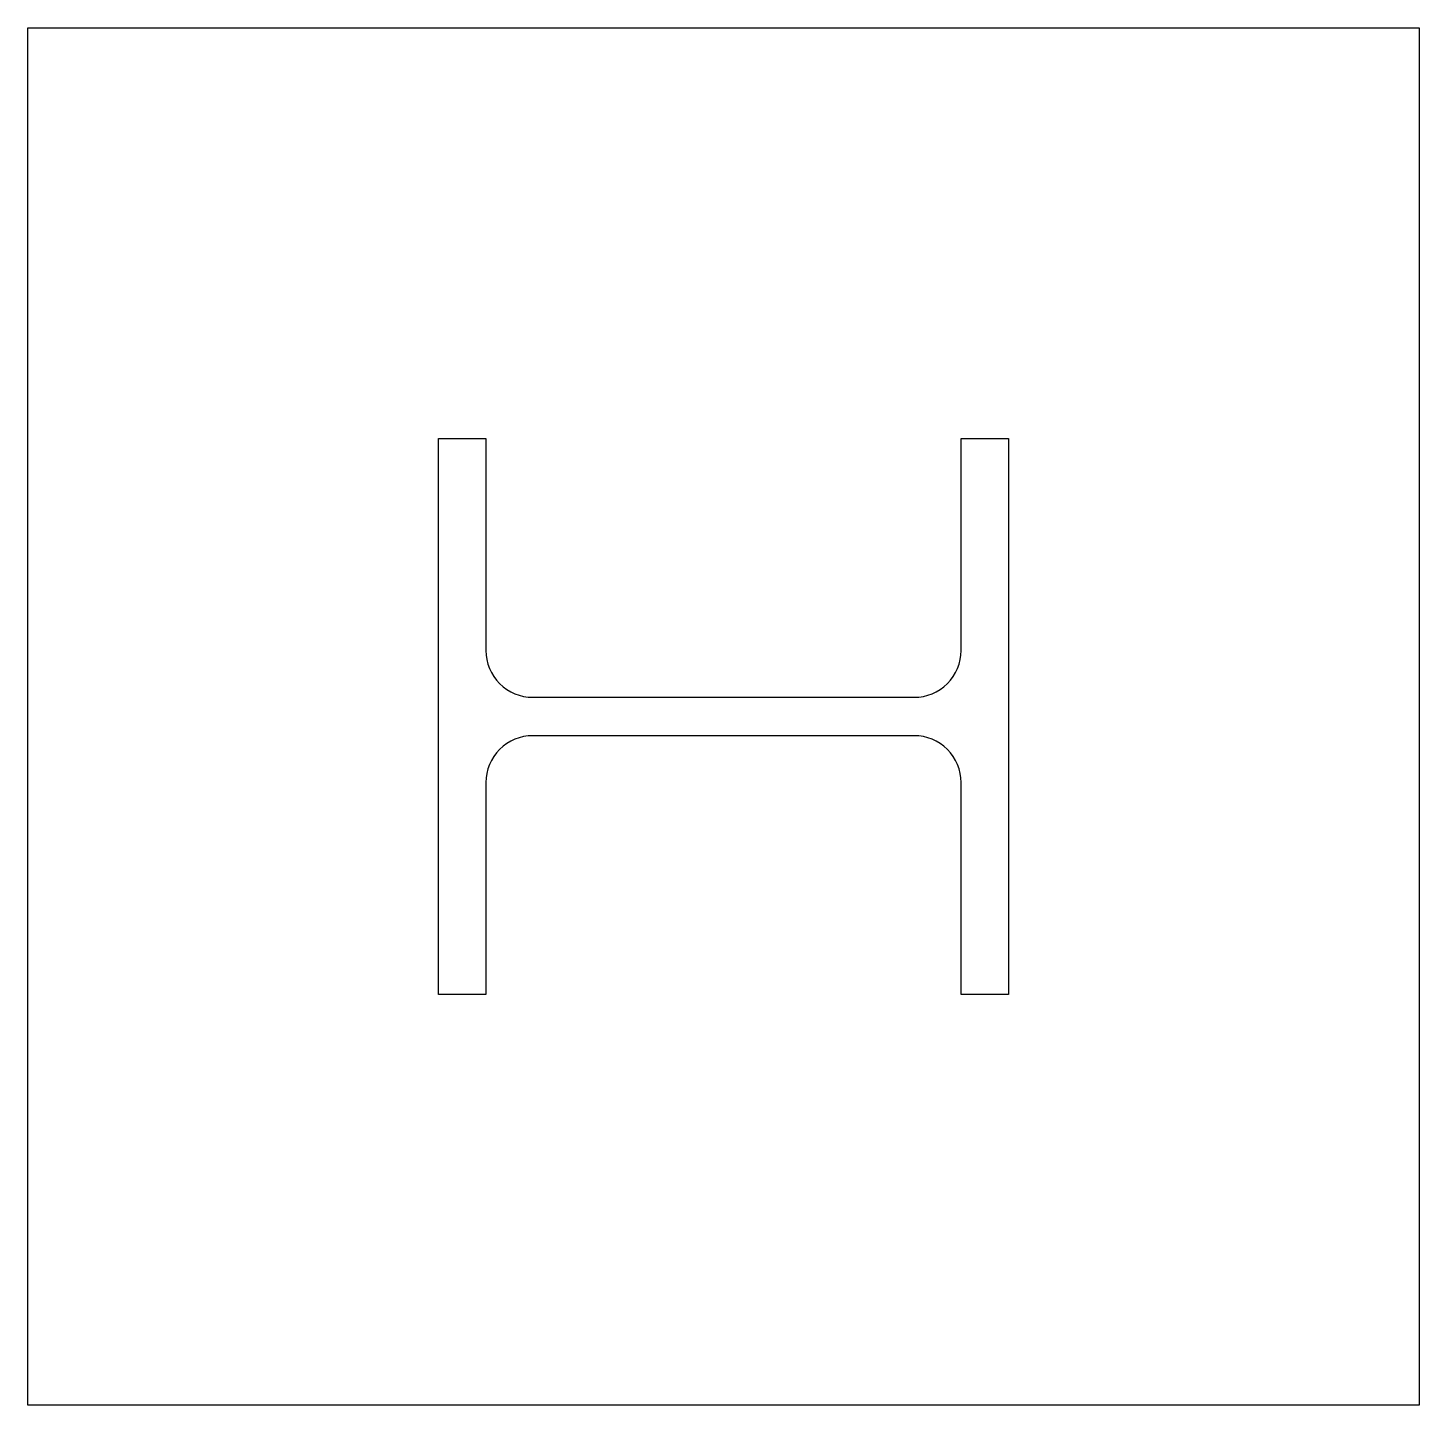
# Model space of a CAD drawing. Header units: inches. Extents: x -5.1 to 5.1, y -5 to 5.
import ezdxf

# ---------------------------------------------------------------- set-up
doc = ezdxf.new("R2010")
doc.units = ezdxf.units.IN
doc.header["$MEASUREMENT"] = 0

msp = doc.modelspace()

# ---------------------------------------------------------------- linework, layer by layer
at = {"linetype": 'ByBlock', "flags": 128}
msp.add_lwpolyline([(-2.08, 0), (-2.08, 2.03), (-1.735, 2.03), (-1.735, 0.4825, 0.4142136), (-1.3925, 0.14), (1.3925, 0.14, 0.4142136), (1.735, 0.4825), (1.735, 2.03), (2.08, 2.03), (2.08, -2.03), (1.735, -2.03), (1.735, -0.4825, 0.4142136), (1.3925, -0.14), (-1.3925, -0.14, 0.4142136), (-1.735, -0.4825), (-1.735, -2.03), (-2.08, -2.03), (-2.08, 0)], format="xyb", dxfattribs=at)
at = {"layer": 'Defpoints', "flags": 128}
msp.add_lwpolyline([(-5.08, 0), (-5.08, 5.03), (1.265, 5.03), (5.08, 5.03), (5.08, -5.03), (-1.265, -5.03), (-5.08, -5.03)], close=True, dxfattribs=at)

doc.saveas('drawing.dxf')
